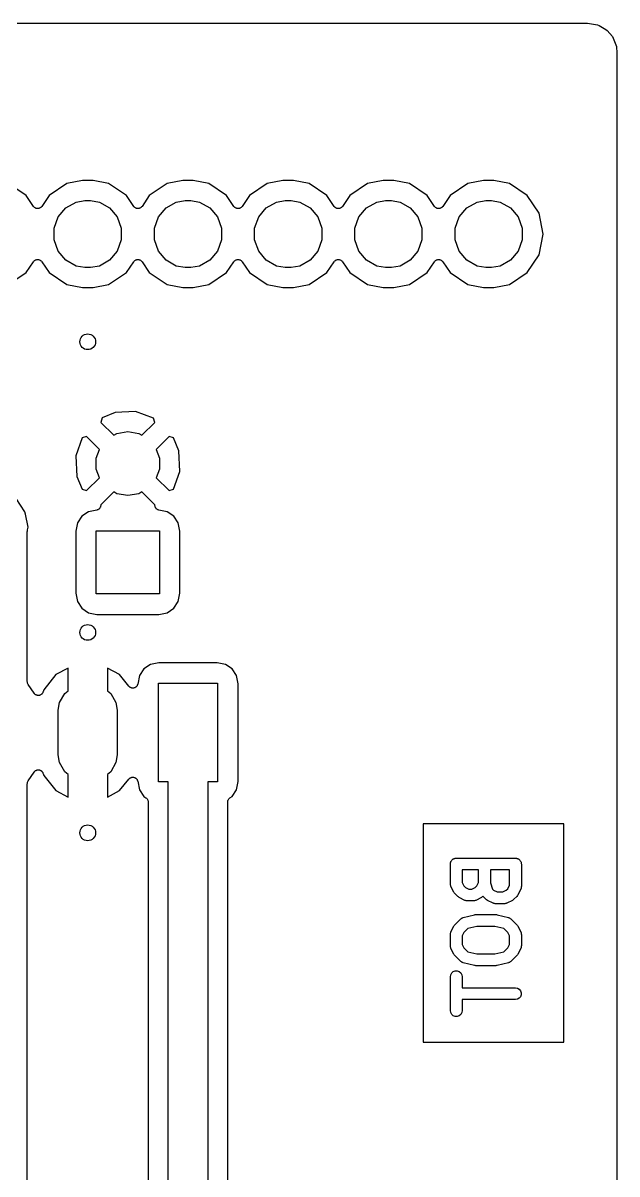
# Model space of a CAD drawing. Extents: x 106 to 188.7, y -135.7 to -88.7.
# Drawn here: x 173.62 to 188.67, y -117.86 to -88.7 of the extents above; entities that cross this region are included whole.
import ezdxf

# ---------------------------------------------------------------- set-up
doc = ezdxf.new("R2010")
doc.units = 0
doc.header["$MEASUREMENT"] = 0
doc.layers.add('BLACK', color=7, linetype='CONTINUOUS')

msp = doc.modelspace()

# ---------------------------------------------------------------- linework, layer by layer
at = {"layer": 'BLACK', "linetype": 'CONTINUOUS'}
for p, q in [((106.71, -88.696), (187.9, -88.696)), ((187.9, -88.696), (187.911, -88.6979)), ((187.911, -88.6979), (187.922, -88.6979)), ((187.922, -88.6979), (188.179, -88.7431)), ((188.179, -88.7431), (188.22, -88.7582)), ((188.22, -88.7582), (188.393, -88.858)), ((188.393, -88.858), (188.393, -88.858)), ((188.393, -88.858), (188.427, -88.8863)), ((188.427, -88.8863), (188.555, -89.0392)), ((188.555, -89.0392), (188.577, -89.0773)), ((188.577, -89.0773), (188.656, -89.2936)), ((188.656, -89.2936), (188.658, -89.3099)), ((188.658, -89.3099), (188.663, -89.3259)), ((188.663, -89.3259), (188.672, -89.4268)), ((188.672, -89.4268), (188.671, -89.4324)), ((188.671, -89.4324), (188.672, -89.4379)), ((188.672, -89.4379), (188.672, -127.777)), ((175.126, -92.6855), (174.73, -92.7643)), ((175.394, -92.6855), (175.126, -92.6855)), ((175.79, -92.7643), (175.394, -92.6855)), ((177.666, -92.6855), (177.27, -92.7643)), ((177.934, -92.6855), (177.666, -92.6855)), ((178.33, -92.7643), (177.934, -92.6855)), ((180.206, -92.6855), (179.81, -92.7643)), ((180.474, -92.6855), (180.206, -92.6855)), ((180.87, -92.7643), (180.474, -92.6855)), ((182.746, -92.6855), (182.35, -92.7643)), ((183.014, -92.6855), (182.746, -92.6855)), ((183.41, -92.7643), (183.014, -92.6855)), ((185.286, -92.6855), (184.89, -92.7643)), ((185.554, -92.6855), (185.286, -92.6855)), ((185.95, -92.7643), (185.554, -92.6855)), ((173.699, -93.0644), (173.25, -92.7643)), ((174.73, -92.7643), (174.281, -93.0644)), ((176.239, -93.0644), (175.79, -92.7643)), ((177.27, -92.7643), (176.821, -93.0644)), ((178.779, -93.0644), (178.33, -92.7643)), ((179.81, -92.7643), (179.361, -93.0644)), ((181.319, -93.0644), (180.87, -92.7643)), ((182.35, -92.7643), (181.901, -93.0644)), ((183.859, -93.0644), (183.41, -92.7643)), ((184.89, -92.7643), (184.441, -93.0644)), ((186.399, -93.0644), (185.95, -92.7643)), ((173.884, -93.3418), (173.699, -93.0644)), ((174.281, -93.0644), (174.096, -93.3418)), ((174.705, -93.3823), (174.965, -93.2324)), ((174.965, -93.2324), (175.186, -93.1935)), ((175.186, -93.1935), (175.334, -93.1935)), ((175.334, -93.1935), (175.555, -93.2324)), ((175.555, -93.2324), (175.815, -93.3823)), ((176.424, -93.3418), (176.239, -93.0644)), ((176.821, -93.0644), (176.636, -93.3418)), ((177.245, -93.3823), (177.505, -93.2324)), ((177.505, -93.2324), (177.726, -93.1935)), ((177.726, -93.1935), (177.874, -93.1935)), ((177.874, -93.1935), (178.095, -93.2324)), ((178.095, -93.2324), (178.355, -93.3823)), ((178.964, -93.3418), (178.779, -93.0644)), ((179.361, -93.0644), (179.176, -93.3418)), ((179.785, -93.3823), (180.045, -93.2324)), ((180.045, -93.2324), (180.266, -93.1935)), ((180.266, -93.1935), (180.414, -93.1935)), ((180.414, -93.1935), (180.635, -93.2324)), ((180.635, -93.2324), (180.895, -93.3823)), ((181.504, -93.3418), (181.319, -93.0644)), ((181.901, -93.0644), (181.716, -93.3418)), ((182.325, -93.3823), (182.585, -93.2324)), ((182.585, -93.2324), (182.806, -93.1935)), ((182.806, -93.1935), (182.954, -93.1935)), ((182.954, -93.1935), (183.175, -93.2324)), ((183.175, -93.2324), (183.435, -93.3823)), ((184.044, -93.3418), (183.859, -93.0644)), ((184.441, -93.0644), (184.256, -93.3418)), ((184.865, -93.3823), (185.125, -93.2324)), ((185.125, -93.2324), (185.346, -93.1935)), ((185.346, -93.1935), (185.494, -93.1935)), ((185.494, -93.1935), (185.715, -93.2324)), ((185.715, -93.2324), (185.975, -93.3823)), ((186.699, -93.5136), (186.399, -93.0644)), ((173.894, -93.3518), (173.884, -93.3418)), ((173.902, -93.363), (173.894, -93.3518)), ((173.909, -93.3676), (173.902, -93.363)), ((173.915, -93.3737), (173.909, -93.3676)), ((173.927, -93.3798), (173.915, -93.3737)), ((173.939, -93.3875), (173.927, -93.3798)), ((173.947, -93.3895), (173.939, -93.3875)), ((173.954, -93.3932), (173.947, -93.3895)), ((173.968, -93.3947), (173.954, -93.3932)), ((173.982, -93.398), (173.968, -93.3947)), ((173.99, -93.3971), (173.982, -93.398)), ((173.998, -93.398), (173.99, -93.3971)), ((174.012, -93.3947), (173.998, -93.398)), ((174.026, -93.3932), (174.012, -93.3947)), ((174.033, -93.3895), (174.026, -93.3932)), ((174.041, -93.3875), (174.033, -93.3895)), ((174.053, -93.3798), (174.041, -93.3875)), ((174.065, -93.3737), (174.053, -93.3798)), ((174.071, -93.3676), (174.065, -93.3737)), ((174.078, -93.363), (174.071, -93.3676)), ((174.086, -93.3518), (174.078, -93.363)), ((174.096, -93.3418), (174.086, -93.3518)), ((174.41, -93.8936), (174.513, -93.6119)), ((174.513, -93.6119), (174.705, -93.3823)), ((175.815, -93.3823), (176.007, -93.6119)), ((176.007, -93.6119), (176.11, -93.8936)), ((176.434, -93.3518), (176.424, -93.3418)), ((176.442, -93.363), (176.434, -93.3518)), ((176.449, -93.3676), (176.442, -93.363)), ((176.455, -93.3737), (176.449, -93.3676)), ((176.467, -93.3798), (176.455, -93.3737)), ((176.479, -93.3875), (176.467, -93.3798)), ((176.487, -93.3895), (176.479, -93.3875)), ((176.494, -93.3932), (176.487, -93.3895)), ((176.508, -93.3947), (176.494, -93.3932)), ((176.522, -93.398), (176.508, -93.3947)), ((176.53, -93.3971), (176.522, -93.398)), ((176.538, -93.398), (176.53, -93.3971)), ((176.552, -93.3947), (176.538, -93.398)), ((176.566, -93.3932), (176.552, -93.3947)), ((176.573, -93.3895), (176.566, -93.3932)), ((176.581, -93.3875), (176.573, -93.3895)), ((176.593, -93.3798), (176.581, -93.3875)), ((176.605, -93.3737), (176.593, -93.3798)), ((176.611, -93.3676), (176.605, -93.3737)), ((176.618, -93.363), (176.611, -93.3676)), ((176.626, -93.3518), (176.618, -93.363)), ((176.636, -93.3418), (176.626, -93.3518)), ((176.95, -93.8936), (177.053, -93.6119)), ((177.053, -93.6119), (177.245, -93.3823)), ((178.355, -93.3823), (178.547, -93.6119)), ((178.547, -93.6119), (178.65, -93.8936)), ((178.974, -93.3518), (178.964, -93.3418)), ((178.982, -93.363), (178.974, -93.3518)), ((178.989, -93.3676), (178.982, -93.363)), ((178.995, -93.3737), (178.989, -93.3676)), ((179.007, -93.3798), (178.995, -93.3737)), ((179.019, -93.3875), (179.007, -93.3798)), ((179.027, -93.3895), (179.019, -93.3875)), ((179.034, -93.3932), (179.027, -93.3895)), ((179.048, -93.3947), (179.034, -93.3932)), ((179.062, -93.398), (179.048, -93.3947)), ((179.07, -93.3971), (179.062, -93.398)), ((179.078, -93.398), (179.07, -93.3971)), ((179.092, -93.3947), (179.078, -93.398)), ((179.106, -93.3932), (179.092, -93.3947)), ((179.113, -93.3895), (179.106, -93.3932)), ((179.121, -93.3875), (179.113, -93.3895)), ((179.133, -93.3798), (179.121, -93.3875)), ((179.145, -93.3737), (179.133, -93.3798)), ((179.151, -93.3676), (179.145, -93.3737)), ((179.158, -93.363), (179.151, -93.3676)), ((179.166, -93.3518), (179.158, -93.363)), ((179.176, -93.3418), (179.166, -93.3518)), ((179.49, -93.8936), (179.593, -93.6119)), ((179.593, -93.6119), (179.785, -93.3823)), ((180.895, -93.3823), (181.087, -93.6119)), ((181.087, -93.6119), (181.19, -93.8936)), ((181.514, -93.3518), (181.504, -93.3418)), ((181.522, -93.363), (181.514, -93.3518)), ((181.529, -93.3676), (181.522, -93.363)), ((181.535, -93.3737), (181.529, -93.3676)), ((181.547, -93.3798), (181.535, -93.3737)), ((181.559, -93.3875), (181.547, -93.3798)), ((181.567, -93.3895), (181.559, -93.3875)), ((181.574, -93.3932), (181.567, -93.3895)), ((181.588, -93.3947), (181.574, -93.3932)), ((181.602, -93.398), (181.588, -93.3947)), ((181.61, -93.3971), (181.602, -93.398)), ((181.618, -93.398), (181.61, -93.3971)), ((181.632, -93.3947), (181.618, -93.398)), ((181.646, -93.3932), (181.632, -93.3947)), ((181.653, -93.3895), (181.646, -93.3932)), ((181.661, -93.3875), (181.653, -93.3895)), ((181.673, -93.3798), (181.661, -93.3875)), ((181.685, -93.3737), (181.673, -93.3798)), ((181.691, -93.3676), (181.685, -93.3737)), ((181.698, -93.363), (181.691, -93.3676)), ((181.706, -93.3518), (181.698, -93.363)), ((181.716, -93.3418), (181.706, -93.3518)), ((182.03, -93.8936), (182.133, -93.6119)), ((182.133, -93.6119), (182.325, -93.3823)), ((183.435, -93.3823), (183.627, -93.6119)), ((183.627, -93.6119), (183.73, -93.8936)), ((184.054, -93.3518), (184.044, -93.3418)), ((184.062, -93.363), (184.054, -93.3518)), ((184.069, -93.3676), (184.062, -93.363)), ((184.075, -93.3737), (184.069, -93.3676)), ((184.087, -93.3798), (184.075, -93.3737)), ((184.099, -93.3875), (184.087, -93.3798)), ((184.107, -93.3895), (184.099, -93.3875)), ((184.114, -93.3932), (184.107, -93.3895)), ((184.128, -93.3947), (184.114, -93.3932)), ((184.142, -93.398), (184.128, -93.3947)), ((184.15, -93.3971), (184.142, -93.398)), ((184.158, -93.398), (184.15, -93.3971)), ((184.172, -93.3947), (184.158, -93.398)), ((184.186, -93.3932), (184.172, -93.3947)), ((184.193, -93.3895), (184.186, -93.3932)), ((184.201, -93.3875), (184.193, -93.3895)), ((184.213, -93.3798), (184.201, -93.3875)), ((184.225, -93.3737), (184.213, -93.3798)), ((184.231, -93.3676), (184.225, -93.3737)), ((184.238, -93.363), (184.231, -93.3676)), ((184.246, -93.3518), (184.238, -93.363)), ((184.256, -93.3418), (184.246, -93.3518)), ((184.57, -93.8936), (184.673, -93.6119)), ((184.673, -93.6119), (184.865, -93.3823)), ((185.975, -93.3823), (186.167, -93.6119)), ((186.167, -93.6119), (186.27, -93.8936)), ((186.805, -94.0435), (186.699, -93.5136)), ((174.41, -94.1934), (174.41, -93.8936)), ((176.11, -93.8936), (176.11, -94.1934)), ((176.95, -94.1934), (176.95, -93.8936)), ((178.65, -93.8936), (178.65, -94.1934)), ((179.49, -94.1934), (179.49, -93.8936)), ((181.19, -93.8936), (181.19, -94.1934)), ((182.03, -94.1934), (182.03, -93.8936)), ((183.73, -93.8936), (183.73, -94.1934)), ((184.57, -94.1934), (184.57, -93.8936)), ((186.27, -93.8936), (186.27, -94.1934)), ((174.513, -94.4751), (174.41, -94.1934)), ((176.11, -94.1934), (176.007, -94.4751)), ((177.053, -94.4751), (176.95, -94.1934)), ((178.65, -94.1934), (178.547, -94.4751)), ((179.593, -94.4751), (179.49, -94.1934)), ((181.19, -94.1934), (181.087, -94.4751)), ((182.133, -94.4751), (182.03, -94.1934)), ((183.73, -94.1934), (183.627, -94.4751)), ((184.673, -94.4751), (184.57, -94.1934)), ((186.27, -94.1934), (186.167, -94.4751)), ((186.699, -94.5734), (186.805, -94.0435)), ((174.705, -94.7047), (174.513, -94.4751)), ((176.007, -94.4751), (175.815, -94.7047)), ((177.245, -94.7047), (177.053, -94.4751)), ((178.547, -94.4751), (178.355, -94.7047)), ((179.785, -94.7047), (179.593, -94.4751)), ((181.087, -94.4751), (180.895, -94.7047)), ((182.325, -94.7047), (182.133, -94.4751)), ((183.627, -94.4751), (183.435, -94.7047)), ((184.865, -94.7047), (184.673, -94.4751)), ((186.167, -94.4751), (185.975, -94.7047)), ((173.699, -95.0226), (173.884, -94.7452)), ((173.884, -94.7452), (173.894, -94.7352)), ((173.894, -94.7352), (173.902, -94.724)), ((173.902, -94.724), (173.909, -94.7194)), ((173.909, -94.7194), (173.915, -94.7133)), ((173.915, -94.7133), (173.927, -94.7072)), ((173.927, -94.7072), (173.939, -94.6995)), ((173.939, -94.6995), (173.947, -94.6975)), ((173.947, -94.6975), (173.954, -94.6938)), ((173.954, -94.6938), (173.968, -94.6923)), ((173.968, -94.6923), (173.982, -94.689)), ((173.982, -94.689), (173.99, -94.6899)), ((173.99, -94.6899), (173.998, -94.689)), ((173.998, -94.689), (174.012, -94.6923)), ((174.012, -94.6923), (174.026, -94.6938)), ((174.026, -94.6938), (174.033, -94.6975)), ((174.033, -94.6975), (174.041, -94.6995)), ((174.041, -94.6995), (174.053, -94.7072)), ((174.053, -94.7072), (174.065, -94.7133)), ((174.065, -94.7133), (174.071, -94.7194)), ((174.071, -94.7194), (174.078, -94.724)), ((174.078, -94.724), (174.086, -94.7352)), ((174.086, -94.7352), (174.096, -94.7452)), ((174.096, -94.7452), (174.281, -95.0226)), ((174.965, -94.8546), (174.705, -94.7047)), ((175.815, -94.7047), (175.555, -94.8546)), ((176.239, -95.0226), (176.424, -94.7452)), ((176.424, -94.7452), (176.434, -94.7352)), ((176.434, -94.7352), (176.442, -94.724)), ((176.442, -94.724), (176.449, -94.7194)), ((176.449, -94.7194), (176.455, -94.7133)), ((176.455, -94.7133), (176.467, -94.7072)), ((176.467, -94.7072), (176.479, -94.6995)), ((176.479, -94.6995), (176.487, -94.6975)), ((176.487, -94.6975), (176.494, -94.6938)), ((176.494, -94.6938), (176.508, -94.6923)), ((176.508, -94.6923), (176.522, -94.689)), ((176.522, -94.689), (176.53, -94.6899)), ((176.53, -94.6899), (176.538, -94.689)), ((176.538, -94.689), (176.552, -94.6923)), ((176.552, -94.6923), (176.566, -94.6938)), ((176.566, -94.6938), (176.573, -94.6975)), ((176.573, -94.6975), (176.581, -94.6995)), ((176.581, -94.6995), (176.593, -94.7072)), ((176.593, -94.7072), (176.605, -94.7133)), ((176.605, -94.7133), (176.611, -94.7194)), ((176.611, -94.7194), (176.618, -94.724)), ((176.618, -94.724), (176.626, -94.7352)), ((176.626, -94.7352), (176.636, -94.7452)), ((176.636, -94.7452), (176.821, -95.0226)), ((177.505, -94.8546), (177.245, -94.7047)), ((178.355, -94.7047), (178.095, -94.8546)), ((178.779, -95.0226), (178.964, -94.7452)), ((178.964, -94.7452), (178.974, -94.7352)), ((178.974, -94.7352), (178.982, -94.724)), ((178.982, -94.724), (178.989, -94.7194)), ((178.989, -94.7194), (178.995, -94.7133)), ((178.995, -94.7133), (179.007, -94.7072)), ((179.007, -94.7072), (179.019, -94.6995)), ((179.019, -94.6995), (179.027, -94.6975)), ((179.027, -94.6975), (179.034, -94.6938)), ((179.034, -94.6938), (179.048, -94.6923)), ((179.048, -94.6923), (179.062, -94.689)), ((179.062, -94.689), (179.07, -94.6899)), ((179.07, -94.6899), (179.078, -94.689)), ((179.078, -94.689), (179.092, -94.6923)), ((179.092, -94.6923), (179.106, -94.6938)), ((179.106, -94.6938), (179.113, -94.6975)), ((179.113, -94.6975), (179.121, -94.6995)), ((179.121, -94.6995), (179.133, -94.7072)), ((179.133, -94.7072), (179.145, -94.7133)), ((179.145, -94.7133), (179.151, -94.7194)), ((179.151, -94.7194), (179.158, -94.724)), ((179.158, -94.724), (179.166, -94.7352)), ((179.166, -94.7352), (179.176, -94.7452)), ((179.176, -94.7452), (179.361, -95.0226)), ((180.045, -94.8546), (179.785, -94.7047)), ((180.895, -94.7047), (180.635, -94.8546)), ((181.319, -95.0226), (181.504, -94.7452)), ((181.504, -94.7452), (181.514, -94.7352)), ((181.514, -94.7352), (181.522, -94.724)), ((181.522, -94.724), (181.529, -94.7194)), ((181.529, -94.7194), (181.535, -94.7133)), ((181.535, -94.7133), (181.547, -94.7072)), ((181.547, -94.7072), (181.559, -94.6995)), ((181.559, -94.6995), (181.567, -94.6975)), ((181.567, -94.6975), (181.574, -94.6938)), ((181.574, -94.6938), (181.588, -94.6923)), ((181.588, -94.6923), (181.602, -94.689)), ((181.602, -94.689), (181.61, -94.6899)), ((181.61, -94.6899), (181.618, -94.689)), ((181.618, -94.689), (181.632, -94.6923)), ((181.632, -94.6923), (181.646, -94.6938)), ((181.646, -94.6938), (181.653, -94.6975)), ((181.653, -94.6975), (181.661, -94.6995)), ((181.661, -94.6995), (181.673, -94.7072)), ((181.673, -94.7072), (181.685, -94.7133)), ((181.685, -94.7133), (181.691, -94.7194)), ((181.691, -94.7194), (181.698, -94.724)), ((181.698, -94.724), (181.706, -94.7352)), ((181.706, -94.7352), (181.716, -94.7452)), ((181.716, -94.7452), (181.901, -95.0226)), ((182.585, -94.8546), (182.325, -94.7047)), ((183.435, -94.7047), (183.175, -94.8546)), ((183.859, -95.0226), (184.044, -94.7452)), ((184.044, -94.7452), (184.054, -94.7352)), ((184.054, -94.7352), (184.062, -94.724)), ((184.062, -94.724), (184.069, -94.7194)), ((184.069, -94.7194), (184.075, -94.7133)), ((184.075, -94.7133), (184.087, -94.7072)), ((184.087, -94.7072), (184.099, -94.6995)), ((184.099, -94.6995), (184.107, -94.6975)), ((184.107, -94.6975), (184.114, -94.6938)), ((184.114, -94.6938), (184.128, -94.6923)), ((184.128, -94.6923), (184.142, -94.689)), ((184.142, -94.689), (184.15, -94.6899)), ((184.15, -94.6899), (184.158, -94.689)), ((184.158, -94.689), (184.172, -94.6923)), ((184.172, -94.6923), (184.186, -94.6938)), ((184.186, -94.6938), (184.193, -94.6975)), ((184.193, -94.6975), (184.201, -94.6995)), ((184.201, -94.6995), (184.213, -94.7072)), ((184.213, -94.7072), (184.225, -94.7133)), ((184.225, -94.7133), (184.231, -94.7194)), ((184.231, -94.7194), (184.238, -94.724)), ((184.238, -94.724), (184.246, -94.7352)), ((184.246, -94.7352), (184.256, -94.7452)), ((184.256, -94.7452), (184.441, -95.0226)), ((185.125, -94.8546), (184.865, -94.7047)), ((185.975, -94.7047), (185.715, -94.8546)), ((186.399, -95.0226), (186.699, -94.5734)), ((173.25, -95.3227), (173.699, -95.0226)), ((174.281, -95.0226), (174.73, -95.3227)), ((175.186, -94.8935), (174.965, -94.8546)), ((175.334, -94.8935), (175.186, -94.8935)), ((175.555, -94.8546), (175.334, -94.8935)), ((175.79, -95.3227), (176.239, -95.0226)), ((176.821, -95.0226), (177.27, -95.3227)), ((177.726, -94.8935), (177.505, -94.8546)), ((177.874, -94.8935), (177.726, -94.8935)), ((178.095, -94.8546), (177.874, -94.8935)), ((178.33, -95.3227), (178.779, -95.0226)), ((179.361, -95.0226), (179.81, -95.3227)), ((180.266, -94.8935), (180.045, -94.8546)), ((180.414, -94.8935), (180.266, -94.8935)), ((180.635, -94.8546), (180.414, -94.8935)), ((180.87, -95.3227), (181.319, -95.0226)), ((181.901, -95.0226), (182.35, -95.3227)), ((182.806, -94.8935), (182.585, -94.8546)), ((182.954, -94.8935), (182.806, -94.8935)), ((183.175, -94.8546), (182.954, -94.8935)), ((183.41, -95.3227), (183.859, -95.0226)), ((184.441, -95.0226), (184.89, -95.3227)), ((185.346, -94.8935), (185.125, -94.8546)), ((185.494, -94.8935), (185.346, -94.8935)), ((185.715, -94.8546), (185.494, -94.8935)), ((185.95, -95.3227), (186.399, -95.0226)), ((174.73, -95.3227), (175.126, -95.4015)), ((175.394, -95.4015), (175.79, -95.3227)), ((177.27, -95.3227), (177.666, -95.4015)), ((177.934, -95.4015), (178.33, -95.3227)), ((179.81, -95.3227), (180.206, -95.4015)), ((180.474, -95.4015), (180.87, -95.3227)), ((182.35, -95.3227), (182.746, -95.4015)), ((183.014, -95.4015), (183.41, -95.3227)), ((184.89, -95.3227), (185.286, -95.4015)), ((185.554, -95.4015), (185.95, -95.3227)), ((175.126, -95.4015), (175.394, -95.4015)), ((177.666, -95.4015), (177.934, -95.4015)), ((180.206, -95.4015), (180.474, -95.4015)), ((182.746, -95.4015), (183.014, -95.4015)), ((185.286, -95.4015), (185.554, -95.4015)), ((175.951, -98.568), (175.626, -98.7024)), ((176.474, -98.5431), (175.951, -98.568)), ((176.927, -98.706), (176.474, -98.5431)), ((175.626, -98.7024), (175.591, -98.8182)), ((175.591, -98.8182), (175.918, -99.1449)), ((176.634, -99.1449), (176.961, -98.8182)), ((176.961, -98.8182), (176.927, -98.706)), ((175.918, -99.1449), (175.998, -99.0986)), ((175.998, -99.0986), (176.276, -99.0497)), ((176.276, -99.0497), (176.554, -99.0986)), ((176.554, -99.0986), (176.634, -99.1449)), ((175.12, -99.2111), (174.957, -99.6644)), ((175.232, -99.1774), (175.12, -99.2111)), ((175.556, -99.5012), (175.232, -99.1774)), ((177.32, -99.1774), (176.996, -99.5012)), ((177.436, -99.2122), (177.32, -99.1774)), ((177.57, -99.5367), (177.436, -99.2122)), ((174.957, -99.6644), (174.982, -100.187)), ((175.476, -99.7209), (175.556, -99.5012)), ((175.476, -100.003), (175.476, -99.7209)), ((176.996, -99.5012), (177.076, -99.7209)), ((177.076, -99.7209), (177.076, -100.003)), ((177.595, -100.06), (177.57, -99.5367)), ((175.556, -100.223), (175.476, -100.003)), ((177.076, -100.003), (176.996, -100.223)), ((174.982, -100.187), (175.116, -100.512)), ((175.232, -100.547), (175.556, -100.223)), ((176.996, -100.223), (177.32, -100.547)), ((177.432, -100.513), (177.595, -100.06)), ((175.116, -100.512), (175.232, -100.547)), ((175.918, -100.579), (175.588, -100.909)), ((175.998, -100.625), (175.918, -100.579)), ((176.276, -100.674), (175.998, -100.625)), ((176.554, -100.625), (176.276, -100.674)), ((176.634, -100.579), (176.554, -100.625)), ((176.964, -100.909), (176.634, -100.579)), ((177.32, -100.547), (177.432, -100.513)), ((173.67, -101.08), (173.447, -100.746)), ((175.588, -100.909), (175.589, -100.915)), ((175.589, -100.915), (175.588, -100.919)), ((175.588, -100.919), (175.589, -100.924)), ((176.963, -100.915), (176.964, -100.909)), ((176.964, -100.919), (176.963, -100.915)), ((176.963, -100.924), (176.964, -100.919)), ((173.682, -101.141), (173.67, -101.08)), ((173.748, -101.473), (173.682, -101.141)), ((173.682, -101.141), (173.682, -101.141)), ((175.11, -101.196), (174.997, -101.364)), ((175.278, -101.083), (175.11, -101.196)), ((175.487, -101.042), (175.278, -101.083)), ((175.503, -101.036), (175.487, -101.042)), ((175.519, -101.031), (175.503, -101.036)), ((175.523, -101.028), (175.519, -101.031)), ((175.528, -101.026), (175.523, -101.028)), ((175.541, -101.015), (175.528, -101.026)), ((175.555, -101.004), (175.541, -101.015)), ((175.557, -101), (175.555, -101.004)), ((175.561, -100.997), (175.557, -101)), ((175.569, -100.982), (175.561, -100.997)), ((175.579, -100.967), (175.569, -100.982)), ((175.58, -100.963), (175.579, -100.967)), ((175.582, -100.958), (175.58, -100.963)), ((175.585, -100.941), (175.582, -100.958)), ((175.589, -100.924), (175.585, -100.941)), ((176.967, -100.941), (176.963, -100.924)), ((176.97, -100.958), (176.967, -100.941)), ((176.972, -100.963), (176.97, -100.958)), ((176.973, -100.967), (176.972, -100.963)), ((176.983, -100.982), (176.973, -100.967)), ((176.991, -100.997), (176.983, -100.982)), ((176.995, -101), (176.991, -100.997)), ((176.997, -101.004), (176.995, -101)), ((177.011, -101.015), (176.997, -101.004)), ((177.024, -101.026), (177.011, -101.015)), ((177.029, -101.028), (177.024, -101.026)), ((177.033, -101.031), (177.029, -101.028)), ((177.049, -101.036), (177.033, -101.031)), ((177.065, -101.042), (177.049, -101.036)), ((177.274, -101.083), (177.065, -101.042)), ((177.442, -101.196), (177.274, -101.083)), ((177.555, -101.364), (177.442, -101.196)), ((173.735, -101.537), (173.748, -101.473)), ((174.997, -101.364), (174.956, -101.575)), ((177.596, -101.575), (177.555, -101.364)), ((173.728, -101.585), (173.73, -101.572)), ((173.728, -105.386), (173.728, -101.585)), ((173.73, -101.56), (173.735, -101.537)), ((173.73, -101.572), (173.73, -101.56)), ((173.735, -101.537), (173.735, -101.537)), ((174.956, -101.575), (174.956, -103.149)), ((175.476, -103.162), (175.476, -101.562)), ((175.476, -101.562), (177.076, -101.562)), ((177.076, -101.562), (177.076, -103.162)), ((177.596, -103.149), (177.596, -101.575)), ((174.956, -103.149), (174.997, -103.36)), ((177.076, -103.162), (175.476, -103.162)), ((177.555, -103.36), (177.596, -103.149)), ((174.997, -103.36), (175.11, -103.528)), ((175.11, -103.528), (175.278, -103.641)), ((177.274, -103.641), (177.442, -103.528)), ((177.442, -103.528), (177.555, -103.36)), ((175.278, -103.641), (175.489, -103.682)), ((175.489, -103.682), (177.063, -103.682)), ((177.063, -103.682), (177.274, -103.641)), ((176.852, -104.951), (176.684, -105.064)), ((177.063, -104.91), (176.852, -104.951)), ((178.537, -104.91), (177.063, -104.91)), ((178.748, -104.951), (178.537, -104.91)), ((178.916, -105.064), (178.748, -104.951)), ((174.453, -105.21), (174.144, -105.593)), ((174.761, -105.043), (174.453, -105.21)), ((174.76, -105.049), (174.761, -105.043)), ((174.76, -105.62), (174.76, -105.049)), ((176.067, -105.21), (175.759, -105.043)), ((175.759, -105.043), (175.76, -105.049)), ((175.76, -105.049), (175.76, -105.62)), ((176.305, -105.505), (176.067, -105.21)), ((176.571, -105.232), (176.528, -105.45)), ((176.684, -105.064), (176.571, -105.232)), ((179.029, -105.232), (178.916, -105.064)), ((179.07, -105.443), (179.029, -105.232)), ((173.731, -105.401), (173.728, -105.386)), ((173.732, -105.416), (173.731, -105.401)), ((173.734, -105.422), (173.732, -105.416)), ((173.736, -105.429), (173.734, -105.422)), ((173.743, -105.442), (173.736, -105.429)), ((173.749, -105.456), (173.743, -105.442)), ((173.9, -105.682), (173.749, -105.456)), ((176.313, -105.512), (176.305, -105.505)), ((176.32, -105.52), (176.313, -105.512)), ((176.33, -105.526), (176.32, -105.52)), ((176.338, -105.534), (176.33, -105.526)), ((176.348, -105.537), (176.338, -105.534)), ((176.358, -105.543), (176.348, -105.537)), ((176.369, -105.545), (176.358, -105.543)), ((176.379, -105.549), (176.369, -105.545)), ((176.39, -105.55), (176.379, -105.549)), ((176.401, -105.552), (176.39, -105.55)), ((176.412, -105.55), (176.401, -105.552)), ((176.423, -105.55), (176.412, -105.55)), ((176.434, -105.547), (176.423, -105.55)), ((176.444, -105.545), (176.434, -105.547)), ((176.454, -105.54), (176.444, -105.545)), ((176.465, -105.536), (176.454, -105.54)), ((176.474, -105.529), (176.465, -105.536)), ((176.483, -105.524), (176.474, -105.529)), ((176.491, -105.515), (176.483, -105.524)), ((176.499, -105.508), (176.491, -105.515)), ((176.505, -105.499), (176.499, -105.508)), ((176.512, -105.491), (176.505, -105.499)), ((176.516, -105.48), (176.512, -105.491)), ((176.522, -105.47), (176.516, -105.48)), ((176.524, -105.46), (176.522, -105.47)), ((176.528, -105.45), (176.524, -105.46)), ((177.05, -107.93), (177.05, -105.43)), ((177.05, -105.43), (178.55, -105.43)), ((178.55, -105.43), (178.55, -107.93)), ((179.07, -107.917), (179.07, -105.443)), ((173.908, -105.69), (173.9, -105.682)), ((173.914, -105.699), (173.908, -105.69)), ((173.923, -105.706), (173.914, -105.699)), ((173.931, -105.714), (173.923, -105.706)), ((173.94, -105.719), (173.931, -105.714)), ((173.949, -105.725), (173.94, -105.719)), ((173.96, -105.728), (173.949, -105.725)), ((173.97, -105.733), (173.96, -105.728)), ((173.981, -105.734), (173.97, -105.733)), ((173.991, -105.738), (173.981, -105.734)), ((174.003, -105.737), (173.991, -105.738)), ((174.014, -105.738), (174.003, -105.737)), ((174.025, -105.735), (174.014, -105.738)), ((174.035, -105.735), (174.025, -105.735)), ((174.046, -105.73), (174.035, -105.735)), ((174.057, -105.728), (174.046, -105.73)), ((174.066, -105.722), (174.057, -105.728)), ((174.076, -105.717), (174.066, -105.722)), ((174.084, -105.709), (174.076, -105.717)), ((174.094, -105.703), (174.084, -105.709)), ((174.1, -105.694), (174.094, -105.703)), ((174.108, -105.687), (174.1, -105.694)), ((174.113, -105.677), (174.108, -105.687)), ((174.12, -105.667), (174.113, -105.677)), ((174.123, -105.657), (174.12, -105.667)), ((174.128, -105.647), (174.123, -105.657)), ((174.144, -105.593), (174.128, -105.647)), ((174.544, -105.92), (174.677, -105.69)), ((174.677, -105.69), (174.76, -105.62)), ((175.76, -105.62), (175.843, -105.69)), ((175.843, -105.69), (175.976, -105.92)), ((174.51, -106.114), (174.544, -105.92)), ((174.51, -107.246), (174.51, -106.114)), ((175.976, -105.92), (176.01, -106.114)), ((176.01, -106.114), (176.01, -107.246)), ((174.544, -107.44), (174.51, -107.246)), ((176.01, -107.246), (175.976, -107.44)), ((173.96, -107.632), (173.97, -107.627)), ((173.97, -107.627), (173.981, -107.626)), ((173.981, -107.626), (173.991, -107.622)), ((173.991, -107.622), (174.003, -107.623)), ((174.003, -107.623), (174.014, -107.622)), ((174.014, -107.622), (174.025, -107.625)), ((174.025, -107.625), (174.035, -107.625)), ((174.035, -107.625), (174.046, -107.63)), ((174.046, -107.63), (174.057, -107.632)), ((174.677, -107.67), (174.544, -107.44)), ((175.976, -107.44), (175.843, -107.67)), ((173.736, -107.931), (173.743, -107.918)), ((173.743, -107.918), (173.749, -107.904)), ((173.749, -107.904), (173.9, -107.678)), ((173.9, -107.678), (173.908, -107.67)), ((173.908, -107.67), (173.914, -107.661)), ((173.914, -107.661), (173.923, -107.654)), ((173.923, -107.654), (173.931, -107.646)), ((173.931, -107.646), (173.94, -107.641)), ((173.94, -107.641), (173.949, -107.635)), ((173.949, -107.635), (173.96, -107.632)), ((174.057, -107.632), (174.066, -107.638)), ((174.066, -107.638), (174.076, -107.643)), ((174.076, -107.643), (174.084, -107.651)), ((174.084, -107.651), (174.094, -107.657)), ((174.094, -107.657), (174.1, -107.666)), ((174.1, -107.666), (174.108, -107.673)), ((174.108, -107.673), (174.113, -107.683)), ((174.113, -107.683), (174.12, -107.693)), ((174.12, -107.693), (174.123, -107.703)), ((174.123, -107.703), (174.128, -107.713)), ((174.128, -107.713), (174.144, -107.767)), ((174.144, -107.767), (174.453, -108.15)), ((174.76, -107.74), (174.677, -107.67)), ((174.76, -108.316), (174.76, -107.74)), ((175.843, -107.67), (175.76, -107.74)), ((175.76, -107.74), (175.76, -108.316)), ((176.067, -108.15), (176.305, -107.855)), ((176.305, -107.855), (176.313, -107.848)), ((176.313, -107.848), (176.32, -107.84)), ((176.32, -107.84), (176.33, -107.834)), ((176.33, -107.834), (176.338, -107.826)), ((176.338, -107.826), (176.348, -107.823)), ((176.348, -107.823), (176.358, -107.817)), ((176.358, -107.817), (176.369, -107.815)), ((176.369, -107.815), (176.379, -107.811)), ((176.379, -107.811), (176.39, -107.81)), ((176.39, -107.81), (176.401, -107.808)), ((176.401, -107.808), (176.412, -107.81)), ((176.412, -107.81), (176.423, -107.81)), ((176.423, -107.81), (176.434, -107.813)), ((176.434, -107.813), (176.444, -107.815)), ((176.444, -107.815), (176.454, -107.82)), ((176.454, -107.82), (176.465, -107.824)), ((176.465, -107.824), (176.474, -107.831)), ((176.474, -107.831), (176.483, -107.836)), ((176.483, -107.836), (176.491, -107.845)), ((176.491, -107.845), (176.499, -107.852)), ((176.499, -107.852), (176.505, -107.861)), ((176.505, -107.861), (176.512, -107.869)), ((176.512, -107.869), (176.516, -107.88)), ((176.516, -107.88), (176.522, -107.89)), ((176.522, -107.89), (176.524, -107.9)), ((176.524, -107.9), (176.528, -107.91)), ((176.528, -107.91), (176.571, -108.128)), ((179.029, -108.128), (179.07, -107.917)), ((173.728, -107.974), (173.731, -107.959)), ((173.728, -126.976), (173.728, -107.974)), ((173.731, -107.959), (173.732, -107.944)), ((173.732, -107.944), (173.734, -107.938)), ((173.734, -107.938), (173.736, -107.931)), ((174.453, -108.15), (174.76, -108.316)), ((175.76, -108.316), (176.067, -108.15)), ((176.571, -108.128), (176.684, -108.296)), ((177.3, -107.93), (177.05, -107.93)), ((177.3, -108.995), (177.3, -107.93)), ((178.55, -107.93), (178.3, -107.93)), ((178.3, -107.93), (178.3, -127.02)), ((178.916, -108.296), (179.029, -108.128)), ((176.684, -108.296), (176.736, -108.331)), ((176.736, -108.331), (176.749, -108.343)), ((176.749, -108.343), (176.762, -108.355)), ((176.762, -108.355), (176.764, -108.358)), ((176.764, -108.358), (176.767, -108.361)), ((176.767, -108.361), (176.775, -108.377)), ((176.775, -108.377), (176.784, -108.393)), ((176.784, -108.393), (176.785, -108.397)), ((176.785, -108.397), (176.787, -108.401)), ((176.787, -108.401), (176.789, -108.419)), ((176.789, -108.419), (176.792, -108.436)), ((176.792, -108.436), (176.792, -108.927)), ((178.808, -108.436), (178.811, -108.419)), ((178.808, -126.514), (178.808, -108.436)), ((178.811, -108.419), (178.813, -108.401)), ((178.813, -108.401), (178.815, -108.397)), ((178.815, -108.397), (178.816, -108.393)), ((178.816, -108.393), (178.825, -108.377)), ((178.825, -108.377), (178.833, -108.361)), ((178.833, -108.361), (178.836, -108.358)), ((178.836, -108.358), (178.838, -108.355)), ((178.838, -108.355), (178.851, -108.343)), ((178.851, -108.343), (178.864, -108.331)), ((178.864, -108.331), (178.916, -108.296)), ((176.792, -108.927), (176.792, -108.927)), ((176.792, -108.927), (176.792, -126.514)), ((177.3, -127.02), (177.3, -108.995)), ((177.3, -108.995), (177.3, -108.995)), ((183.757, -108.995), (183.757, -114.525)), ((187.323, -108.995), (183.757, -108.995)), ((187.323, -114.525), (187.323, -108.995)), ((184.455, -109.972), (184.458, -109.959)), ((184.458, -109.959), (184.464, -109.947)), ((184.464, -109.947), (184.469, -109.935)), ((184.469, -109.935), (184.477, -109.925)), ((184.477, -109.925), (184.484, -109.914)), ((184.484, -109.914), (184.494, -109.905)), ((184.494, -109.905), (184.502, -109.895)), ((184.502, -109.895), (184.514, -109.889)), ((184.514, -109.889), (184.524, -109.88)), ((184.524, -109.88), (184.536, -109.876)), ((184.536, -109.876), (184.547, -109.869)), ((184.547, -109.869), (184.56, -109.867)), ((184.56, -109.867), (184.573, -109.862)), ((184.573, -109.862), (184.586, -109.862)), ((184.586, -109.862), (184.599, -109.86)), ((184.599, -109.86), (186.099, -109.86)), ((186.099, -109.86), (186.111, -109.862)), ((186.111, -109.862), (186.125, -109.862)), ((186.125, -109.862), (186.137, -109.867)), ((186.137, -109.867), (186.15, -109.869)), ((186.15, -109.869), (186.161, -109.876)), ((186.161, -109.876), (186.174, -109.88)), ((186.174, -109.88), (186.184, -109.889)), ((186.184, -109.889), (186.195, -109.895)), ((186.195, -109.895), (186.203, -109.905)), ((186.203, -109.905), (186.213, -109.914)), ((186.213, -109.914), (186.22, -109.925)), ((186.22, -109.925), (186.228, -109.935)), ((186.228, -109.935), (186.233, -109.947)), ((186.233, -109.947), (186.24, -109.959)), ((186.24, -109.959), (186.242, -109.972)), ((184.449, -110.01), (184.451, -109.997)), ((184.449, -110.51), (184.449, -110.01)), ((184.451, -109.984), (184.455, -109.972)), ((184.451, -109.997), (184.451, -109.984)), ((184.749, -110.16), (184.749, -110.475)), ((185.163, -110.16), (184.749, -110.16)), ((185.163, -110.475), (185.163, -110.16)), ((185.463, -110.16), (185.463, -110.486)), ((185.949, -110.16), (185.463, -110.16)), ((185.949, -110.546), (185.949, -110.16)), ((186.242, -109.972), (186.246, -109.984)), ((186.246, -109.984), (186.246, -109.997)), ((186.246, -109.997), (186.249, -110.01)), ((186.249, -110.01), (186.249, -110.581)), ((184.45, -110.519), (184.449, -110.51)), ((184.45, -110.527), (184.45, -110.519)), ((184.455, -110.544), (184.45, -110.527)), ((184.458, -110.561), (184.455, -110.544)), ((184.749, -110.475), (184.793, -110.564)), ((185.118, -110.564), (185.163, -110.475)), ((185.463, -110.486), (185.515, -110.643)), ((185.904, -110.635), (185.949, -110.546)), ((184.462, -110.569), (184.458, -110.561)), ((184.464, -110.577), (184.462, -110.569)), ((184.536, -110.72), (184.464, -110.577)), ((184.55, -110.739), (184.536, -110.72)), ((184.564, -110.759), (184.55, -110.739)), ((184.635, -110.83), (184.564, -110.759)), ((184.655, -110.844), (184.635, -110.83)), ((184.793, -110.564), (184.83, -110.601)), ((184.83, -110.601), (184.92, -110.646)), ((184.92, -110.646), (184.992, -110.646)), ((184.992, -110.646), (185.081, -110.601)), ((185.081, -110.601), (185.118, -110.564)), ((185.276, -110.83), (185.256, -110.844)), ((185.277, -110.829), (185.276, -110.83)), ((185.278, -110.83), (185.277, -110.829)), ((185.35, -110.902), (185.278, -110.83)), ((185.515, -110.643), (185.545, -110.672)), ((185.545, -110.672), (185.634, -110.717)), ((185.634, -110.717), (185.777, -110.717)), ((185.777, -110.717), (185.867, -110.672)), ((185.867, -110.672), (185.904, -110.635)), ((186.133, -110.83), (186.062, -110.902)), ((186.147, -110.811), (186.133, -110.83)), ((186.161, -110.791), (186.147, -110.811)), ((186.233, -110.649), (186.161, -110.791)), ((186.235, -110.64), (186.233, -110.649)), ((186.24, -110.633), (186.235, -110.64)), ((186.243, -110.615), (186.24, -110.633)), ((186.248, -110.599), (186.243, -110.615)), ((186.249, -110.581), (186.247, -110.59)), ((186.247, -110.59), (186.248, -110.599)), ((184.674, -110.858), (184.655, -110.844)), ((184.817, -110.93), (184.674, -110.858)), ((184.825, -110.932), (184.817, -110.93)), ((184.833, -110.937), (184.825, -110.932)), ((184.85, -110.94), (184.833, -110.937)), ((184.867, -110.945), (184.85, -110.94)), ((184.876, -110.944), (184.867, -110.945)), ((184.884, -110.946), (184.876, -110.944)), ((185.027, -110.946), (184.884, -110.946)), ((185.036, -110.944), (185.027, -110.946)), ((185.044, -110.945), (185.036, -110.944)), ((185.061, -110.94), (185.044, -110.945)), ((185.078, -110.937), (185.061, -110.94)), ((185.086, -110.932), (185.078, -110.937)), ((185.094, -110.93), (185.086, -110.932)), ((185.237, -110.858), (185.094, -110.93)), ((185.256, -110.844), (185.237, -110.858)), ((185.369, -110.916), (185.35, -110.902)), ((185.389, -110.93), (185.369, -110.916)), ((185.531, -111.001), (185.389, -110.93)), ((185.54, -111.004), (185.531, -111.001)), ((185.547, -111.008), (185.54, -111.004)), ((185.565, -111.011), (185.547, -111.008)), ((185.581, -111.016), (185.565, -111.011)), ((185.59, -111.016), (185.581, -111.016)), ((185.599, -111.017), (185.59, -111.016)), ((185.813, -111.017), (185.599, -111.017)), ((185.821, -111.016), (185.813, -111.017)), ((185.83, -111.016), (185.821, -111.016)), ((185.847, -111.011), (185.83, -111.016)), ((185.864, -111.008), (185.847, -111.011)), ((185.872, -111.004), (185.864, -111.008)), ((185.88, -111.001), (185.872, -111.004)), ((186.023, -110.93), (185.88, -111.001)), ((186.042, -110.916), (186.023, -110.93)), ((186.062, -110.902), (186.042, -110.916)), ((184.564, -111.547), (184.707, -111.404)), ((184.707, -111.404), (184.719, -111.396)), ((184.719, -111.396), (184.729, -111.386)), ((184.729, -111.386), (184.74, -111.381)), ((184.74, -111.381), (184.749, -111.374)), ((184.749, -111.374), (184.763, -111.37)), ((184.763, -111.37), (184.776, -111.364)), ((184.776, -111.364), (185.062, -111.293)), ((185.062, -111.293), (185.08, -111.292)), ((185.08, -111.292), (185.099, -111.289)), ((185.099, -111.289), (185.599, -111.289)), ((185.599, -111.289), (185.617, -111.292)), ((185.617, -111.292), (185.635, -111.293)), ((185.635, -111.293), (185.921, -111.364)), ((185.921, -111.364), (185.934, -111.37)), ((185.934, -111.37), (185.948, -111.374)), ((185.948, -111.374), (185.957, -111.381)), ((185.957, -111.381), (185.968, -111.386)), ((185.968, -111.386), (185.979, -111.396)), ((185.979, -111.396), (185.99, -111.404)), ((185.99, -111.404), (186.133, -111.547)), ((184.464, -111.729), (184.536, -111.586)), ((184.536, -111.586), (184.55, -111.566)), ((184.55, -111.566), (184.564, -111.547)), ((184.89, -111.645), (184.793, -111.742)), ((185.117, -111.589), (184.89, -111.645)), ((185.58, -111.589), (185.117, -111.589)), ((185.808, -111.645), (185.58, -111.589)), ((185.904, -111.742), (185.808, -111.645)), ((186.133, -111.547), (186.147, -111.566)), ((186.147, -111.566), (186.161, -111.586)), ((186.161, -111.586), (186.233, -111.729)), ((184.449, -111.796), (184.45, -111.787)), ((184.449, -112.081), (184.449, -111.796)), ((184.45, -111.779), (184.455, -111.762)), ((184.45, -111.787), (184.45, -111.779)), ((184.455, -111.762), (184.458, -111.744)), ((184.458, -111.744), (184.462, -111.737)), ((184.462, -111.737), (184.464, -111.729)), ((184.793, -111.742), (184.749, -111.831)), ((184.749, -111.831), (184.749, -112.046)), ((185.949, -111.831), (185.904, -111.742)), ((185.949, -112.046), (185.949, -111.831)), ((186.233, -111.729), (186.235, -111.737)), ((186.235, -111.737), (186.24, -111.744)), ((186.24, -111.744), (186.243, -111.762)), ((186.243, -111.762), (186.248, -111.779)), ((186.248, -111.779), (186.247, -111.787)), ((186.247, -111.787), (186.249, -111.796)), ((186.249, -111.796), (186.249, -112.081)), ((184.45, -112.09), (184.449, -112.081)), ((184.45, -112.099), (184.45, -112.09)), ((184.455, -112.115), (184.45, -112.099)), ((184.458, -112.133), (184.455, -112.115)), ((184.462, -112.14), (184.458, -112.133)), ((184.464, -112.149), (184.462, -112.14)), ((184.536, -112.291), (184.464, -112.149)), ((184.55, -112.311), (184.536, -112.291)), ((184.749, -112.046), (184.793, -112.135)), ((184.793, -112.135), (184.89, -112.232)), ((184.89, -112.232), (185.117, -112.289)), ((185.117, -112.289), (185.58, -112.289)), ((185.58, -112.289), (185.808, -112.232)), ((185.808, -112.232), (185.904, -112.135)), ((185.904, -112.135), (185.949, -112.046)), ((186.161, -112.291), (186.147, -112.311)), ((186.233, -112.149), (186.161, -112.291)), ((186.235, -112.14), (186.233, -112.149)), ((186.24, -112.133), (186.235, -112.14)), ((186.243, -112.115), (186.24, -112.133)), ((186.248, -112.099), (186.243, -112.115)), ((186.249, -112.081), (186.247, -112.09)), ((186.247, -112.09), (186.248, -112.099)), ((184.564, -112.33), (184.55, -112.311)), ((184.707, -112.473), (184.564, -112.33)), ((184.719, -112.481), (184.707, -112.473)), ((184.729, -112.491), (184.719, -112.481)), ((184.74, -112.496), (184.729, -112.491)), ((184.749, -112.503), (184.74, -112.496)), ((184.763, -112.507), (184.749, -112.503)), ((184.776, -112.513), (184.763, -112.507)), ((185.062, -112.584), (184.776, -112.513)), ((185.08, -112.585), (185.062, -112.584)), ((185.099, -112.589), (185.08, -112.585)), ((185.599, -112.589), (185.099, -112.589)), ((185.617, -112.585), (185.599, -112.589)), ((185.635, -112.584), (185.617, -112.585)), ((185.921, -112.513), (185.635, -112.584)), ((185.934, -112.507), (185.921, -112.513)), ((185.948, -112.503), (185.934, -112.507)), ((185.957, -112.496), (185.948, -112.503)), ((185.968, -112.491), (185.957, -112.496)), ((185.979, -112.481), (185.968, -112.491)), ((185.99, -112.473), (185.979, -112.481)), ((186.133, -112.33), (185.99, -112.473)), ((186.147, -112.311), (186.133, -112.33)), ((184.449, -112.867), (184.458, -112.816)), ((184.449, -113.724), (184.449, -112.867)), ((184.458, -112.816), (184.484, -112.771)), ((184.484, -112.771), (184.524, -112.737)), ((184.524, -112.737), (184.573, -112.719)), ((184.573, -112.719), (184.625, -112.719)), ((184.625, -112.719), (184.674, -112.737)), ((184.674, -112.737), (184.713, -112.771)), ((184.713, -112.771), (184.74, -112.816)), ((184.74, -112.816), (184.749, -112.867)), ((184.749, -112.867), (184.749, -113.146)), ((184.749, -113.146), (186.099, -113.146)), ((186.099, -113.146), (186.15, -113.155)), ((186.15, -113.155), (186.195, -113.181)), ((186.099, -113.446), (184.749, -113.446)), ((184.749, -113.446), (184.749, -113.724)), ((186.15, -113.437), (186.099, -113.446)), ((186.195, -113.411), (186.15, -113.437)), ((186.195, -113.181), (186.228, -113.221)), ((186.228, -113.371), (186.195, -113.411)), ((186.228, -113.221), (186.246, -113.27)), ((186.246, -113.322), (186.228, -113.371)), ((186.246, -113.27), (186.246, -113.322)), ((184.458, -113.776), (184.449, -113.724)), ((184.749, -113.724), (184.74, -113.776)), ((184.484, -113.821), (184.458, -113.776)), ((184.524, -113.854), (184.484, -113.821)), ((184.573, -113.872), (184.524, -113.854)), ((184.625, -113.872), (184.573, -113.872)), ((184.674, -113.854), (184.625, -113.872)), ((184.713, -113.821), (184.674, -113.854)), ((184.74, -113.776), (184.713, -113.821)), ((183.757, -114.525), (187.323, -114.525))]:
    msp.add_line(p, q, dxfattribs=at)
at = {"layer": 'BLACK'}
for centre in [(175.26, -96.774), (175.26, -104.14), (175.26, -109.22)]:
    msp.add_circle(centre, 0.2, dxfattribs=at)

doc.saveas('drawing.dxf')
